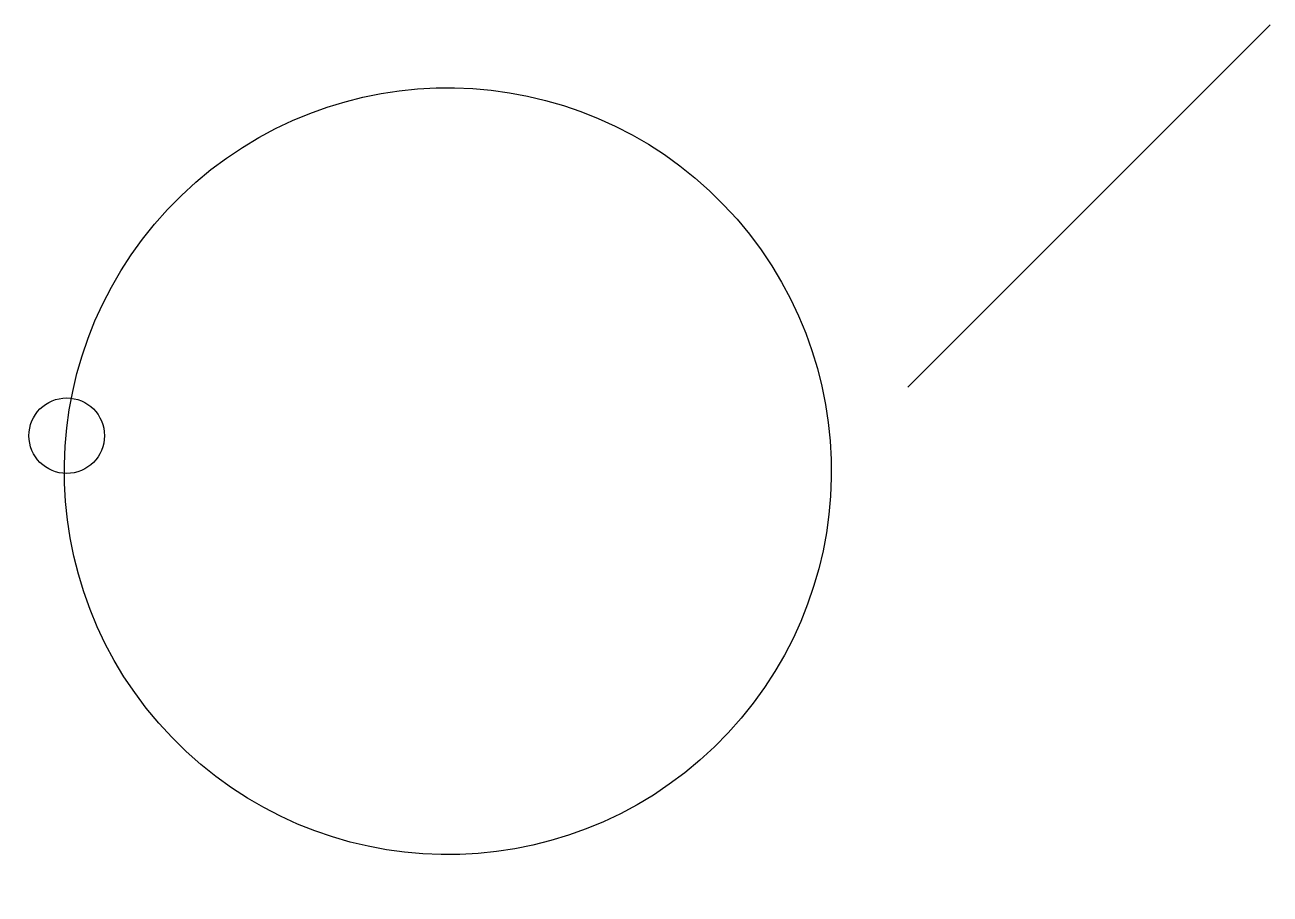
# Model space of a CAD drawing. Header units: inches. Extents: x 11.1 to 22.7, y 13.6 to 21.8.
import ezdxf

# ---------------------------------------------------------------- set-up
doc = ezdxf.new("R2010")
doc.units = ezdxf.units.IN
doc.header["$MEASUREMENT"] = 0

msp = doc.modelspace()

# ---------------------------------------------------------------- linework, layer by layer
msp.add_line((19.349, 18.387, 1.786), (22.746, 21.784, 1.786))
msp.add_circle((11.466, 17.933), 0.354)
msp.add_ellipse((15.039, 17.6), major_axis=(-2.585, -2.498), ratio=1)

doc.saveas('drawing.dxf')
